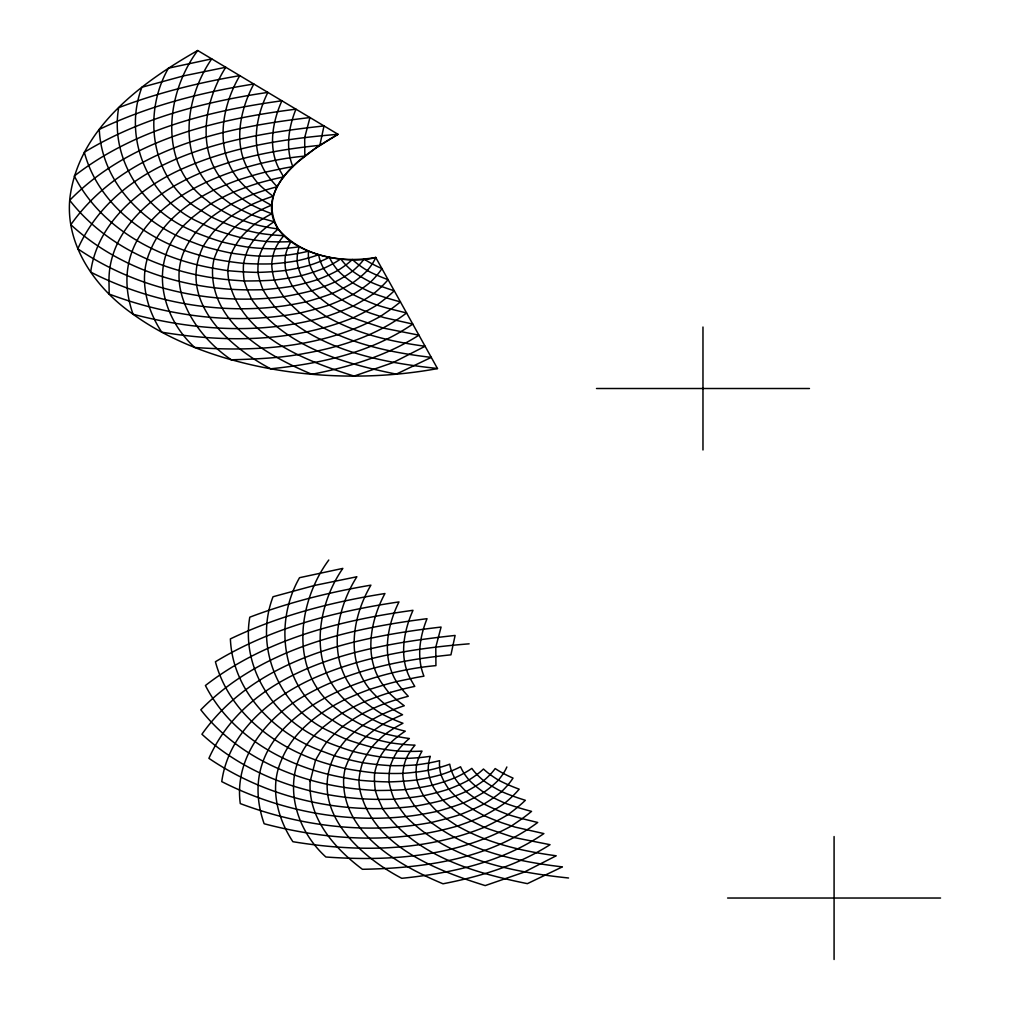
<?xml version="1.0" encoding="UTF-8"?>
<svg xmlns="http://www.w3.org/2000/svg" width="1010" height="1010" viewBox="0 0 1010 1010"><rect width="100%" height="100%" fill="white"/><g stroke="black" fill="none" stroke-linecap="round" stroke-linejoin="round"><path stroke-width="1.5" d="M197.695 50.5C165.286 94.258 157.989 164.807 206.545 200.132A266.678 153.962 0 0 0 210.926 203.755A257.361 148.584 0 0 0 221.304 210.244A209.726 121.086 0 0 0 231.643 215.925A194.867 112.514 0 0 0 243.208 220.559A158.052 91.254 0 0 0 254.533 224.384A148.71 85.863 0 0 0 266.615 227.086A121.187 69.968 0 0 0 278.255 228.992C301.7 256.742 341.393 263.395 375.745 257.474L437.444 368.473C381.187 362.565 320.612 350.52 278.154 310.297A290.072 167.471 0 0 1 274.985 307.217L270.68 301.548A292.37 168.796 0 0 1 268.332 298.228A251.654 145.288 0 0 1 263.004 289.681A254.634 147.018 0 0 1 259.898 280.767A203.755 117.64 0 0 1 257.979 272.397A207.214 119.635 0 0 1 258.156 263.938A165.728 95.685 0 0 1 259.368 256.123A169.743 98.008 0 0 1 262.486 248.447A136.4 78.755 0 0 1 266.438 241.491A141.198 81.52 0 0 1 272.018 234.85A114.736 66.243 0 0 1 278.255 228.98C254.103 186.257 305.639 153.065 338.047 134.305L197.695 50.5C141.375 82.593 78.818 128.358 69.955 197.531C64.754 244.18 94.814 287.092 131.363 313.012C161.221 334.954 195.801 349.738 231.328 359.787C256.149 359.093 281.02 358.083 305.462 353.298C341.355 346.948 377.235 335.206 406.588 312.974L391.034 309.123A254.406 146.879 0 0 1 376.957 305.083A250.253 144.48 0 0 1 364.143 299.818A198.377 114.534 0 0 0 373.738 293.569A202.871 117.135 0 0 0 381.654 286.524A161.777 93.4 0 0 0 388.092 279.669A162.547 93.842 0 0 1 376.945 275.212A130.429 75.308 0 0 1 367.286 270.554A128.295 74.071 0 0 1 359.055 265.062A104.447 60.297 0 0 1 352.338 259.494A100.381 57.949 0 0 1 345.862 264.986A124.192 71.697 0 0 1 337.858 270.415A123.965 71.571 0 0 1 328.515 275.086A155.527 89.789 0 0 1 317.683 279.555A159.428 92.049 0 0 1 313.087 272.208A128.068 73.945 0 0 1 309.906 265.175A129.141 74.563 0 0 1 308.542 257.941A105.128 60.688 0 0 1 308.505 251.149A104.724 60.461 0 0 1 297.584 253.51A129.217 74.601 0 0 1 285.476 255.315A132.449 76.47 0 0 1 272.94 256.035A165.148 95.344 0 0 1 259.381 256.123A169.882 98.084 0 0 1 245.859 255A212.062 122.425 0 0 1 231.492 253.169A218.955 126.414 0 0 1 217.68 250.076A268.205 154.846 0 0 1 205.055 246.756L203.212 246.225A274.707 158.595 0 0 1 193.213 242.476C144.733 225.47 101.581 182.974 99.283 129.394C147.978 106.05 200.662 92.428 253.826 84.019C238.701 112.072 232.123 149.606 252.841 176.662A245.973 142.019 0 0 0 257.904 183.315A213.741 123.397 0 0 0 265.377 190.132A176.99 102.187 0 0 0 273.167 196.23C258.964 248.877 341.961 267.17 375.745 257.474M328.793 560.02C296.385 603.765 289.1 674.327 337.656 709.651A266.678 153.962 0 0 0 342.036 713.262A257.361 148.584 0 0 0 352.402 719.751A209.726 121.086 0 0 0 362.741 725.445A194.867 112.514 0 0 0 374.306 730.078A158.052 91.254 0 0 0 385.643 733.891A148.71 85.863 0 0 0 397.713 736.606A121.187 69.968 0 0 0 409.353 738.499A114.736 66.243 0 0 0 403.141 744.37M390.668 692.342L389.001 692.822A214.297 123.725 0 0 0 376.907 696.913A255.707 147.637 0 0 0 366.074 701.066L364.496 701.697A230.368 133.004 0 0 0 353.349 707.101A266.829 154.05 0 0 0 347.705 710.093L342.036 713.262A257.272 148.533 0 0 0 332.277 720.054L322.543 727.642A277.018 159.934 0 0 0 319.577 730.596C279.265 765.327 289.176 823.706 325.864 856.998C386.994 861.366 451.47 857.326 506.717 828.49A290.337 167.622 0 0 0 511.275 826.104L522.145 818.643A254.04 146.665 0 0 0 531.538 811.383A254.406 146.879 0 0 1 517.436 807.343A203.477 117.476 0 0 1 504.836 803.089A200.043 115.493 0 0 1 493.549 797.748A157.686 91.039 0 0 0 501.629 791.575A161.777 93.4 0 0 0 508.055 784.732A129.558 74.79 0 0 0 513.029 778.091A130.429 75.308 0 0 1 503.346 773.433A106.012 61.206 0 0 1 495.165 768.559A101.884 58.82 0 0 1 490.153 774.569A125.909 72.695 0 0 1 483.613 780.667A128.295 74.071 0 0 0 491.87 786.159A159.782 92.251 0 0 0 501.616 791.575A162.547 93.842 0 0 0 512.752 796.031A203.477 117.476 0 0 0 525.364 800.286A202.871 117.135 0 0 1 517.436 807.331A254.04 146.665 0 0 1 508.055 814.59A249.205 143.874 0 0 1 496.945 820.903A290.337 167.622 0 0 1 492.4 823.302L484.32 827.304A288.039 166.296 0 0 1 479.207 829.26C420.059 851.973 354.661 851.834 292.875 841.696C277.308 818.1 269.38 787.131 281.361 760.353C291.713 734.245 314.741 715.497 338.981 702.657A266.829 154.05 0 0 1 344.612 699.678L358.878 693.529A255.707 147.637 0 0 1 369.71 689.375L384.898 684.717A246.566 142.347 0 0 1 396.337 681.649L415.539 677.634A245.203 141.564 0 0 1 423.935 676.17C416.486 657.51 419.705 636.83 427.041 618.688C346.089 628.99 259.785 649.443 200.813 709.803C238.638 758.371 299.629 783.697 359.737 789.264A258.32 149.139 0 0 0 375.341 790.464A253.813 146.538 0 0 0 391.009 790.287A202.593 116.971 0 0 0 405.49 789.567A199.424 115.14 0 0 0 419.554 787.611A160.805 92.844 0 0 1 416.852 779.935A158.608 91.569 0 0 0 429.603 777.536A126.692 73.149 0 0 0 441.016 774.695A124.886 72.101 0 0 0 451.508 770.895A100.975 58.29 0 0 0 460.56 766.779A103.904 59.981 0 0 0 464.019 773.256A127.475 73.604 0 0 0 468.968 779.935A127.449 73.591 0 0 0 475.622 786.096A158.671 91.607 0 0 0 483.803 792.32A159.782 92.251 0 0 0 493.562 797.736A198.377 114.534 0 0 1 483.967 803.985A196.281 113.322 0 0 1 472.907 809.3A246.97 142.587 0 0 1 460.308 814.552A246.692 142.423 0 0 1 446.483 818.643A287.749 166.132 0 0 1 440.916 820.12L431.156 822.544A289.037 166.877 0 0 1 425.26 823.516C363.272 834.209 298.897 825.637 240.279 803.581C234.042 757.487 266.653 717.062 304.843 695.625C349.346 670.261 400.49 659.972 450.94 654.833L455.106 635.442C364.9 645.188 250.328 666.032 208.906 758.333C264.279 795.981 332.871 812.911 399.442 807.747A250.366 144.556 0 0 0 414.82 806.232A247.93 143.142 0 0 0 429.591 803.392A197.165 113.827 0 0 0 442.923 800.236A196.016 113.17 0 0 0 455.245 795.956A155.527 89.789 0 0 0 466.09 791.486A155.767 89.94 0 0 0 475.622 786.108A124.192 71.697 0 0 0 483.626 780.667A127.449 73.591 0 0 1 476.96 774.506A103.866 59.969 0 0 1 471.834 768.395A100.179 57.835 0 0 1 464.007 773.256A123.965 71.571 0 0 1 454.664 777.915A124.886 72.101 0 0 1 444.185 781.715A128.068 73.945 0 0 1 441.004 774.695A129.141 74.563 0 0 1 439.64 767.461A105.128 60.688 0 0 1 439.602 760.669A104.724 60.461 0 0 1 428.682 763.017A129.217 74.601 0 0 1 416.574 764.835A130.757 75.485 0 0 0 416.133 772.107A162.85 94.018 0 0 0 416.865 779.935A161.461 93.223 0 0 1 403.571 781.197A202.593 116.971 0 0 1 389.09 781.917A203.755 117.64 0 0 0 391.022 790.287A254.634 147.018 0 0 0 394.115 799.2A251.654 145.288 0 0 0 399.442 807.747A292.37 168.796 0 0 0 401.778 811.068L406.083 816.736A290.072 167.471 0 0 0 409.252 819.817C451.71 860.04 512.285 872.084 568.542 877.993M469.145 643.824C415.489 648.155 361.252 656.651 311.85 679.023C269.569 698.491 228.399 732.919 221.758 781.614C281.272 811.914 350.104 824.665 416.373 815.196A289.037 166.877 0 0 0 422.281 814.224A247.93 143.142 0 0 0 437.04 811.383A246.692 142.423 0 0 0 450.864 807.306A196.016 113.17 0 0 0 463.199 803.026A196.281 113.322 0 0 0 474.271 797.698A155.767 89.94 0 0 0 483.803 792.332A157.686 91.039 0 0 0 491.87 786.159A125.909 72.695 0 0 0 498.397 780.073A129.558 74.79 0 0 0 503.371 773.42A105.065 60.663 0 0 0 506.856 766.981M596.493 388.509L809.464 388.509M727.604 898.029L940.562 898.029M231.328 359.787C193.314 334.222 159.706 280.767 191.95 237.817A270.667 156.272 0 0 1 195.624 232.527L200.498 227.338A277.018 159.934 0 0 1 203.464 224.371A240.191 138.673 0 0 1 211.532 217.024A257.272 148.533 0 0 1 221.304 210.232A209.613 121.023 0 0 1 231.101 204.247A230.368 133.004 0 0 1 242.261 198.844A189.047 109.143 0 0 1 253.283 194.198A214.297 123.725 0 0 1 265.39 190.12A177.634 102.553 0 0 1 277.182 186.762A208.022 120.102 0 0 1 271.008 179.767A245.973 142.019 0 0 1 265.946 173.127C250.366 148.52 255.555 117.198 267.865 92.402C203.969 101.821 139.961 118.473 84.322 152.257C98.816 206.267 149.429 242.072 201.407 255.681A268.205 154.846 0 0 0 214.019 259.014A264.229 152.548 0 0 0 229.219 261.565A264.153 152.51 0 0 0 227.805 270.655A258.712 149.366 0 0 0 228.639 279.745C241.226 336.481 304.49 360.557 354.093 376.073L393.054 362.615L425.109 346.266C392.625 341.847 360.014 334.613 330.926 318.971A288.86 166.776 0 0 1 326.318 316.584L319.311 311.901A288.809 166.738 0 0 1 315.385 309.123A248.473 143.458 0 0 1 305.929 301.876A249.596 144.102 0 0 1 298.468 293.872A199.551 115.203 0 0 1 292.445 286.196A201.255 116.188 0 0 1 288.431 278.091A160.805 92.844 0 0 1 285.754 270.415A162.85 94.018 0 0 1 285.009 262.6A130.757 75.485 0 0 1 285.464 255.315A133.08 76.836 0 0 1 287.698 248.144A108.146 62.431 0 0 1 290.956 241.592A110.974 64.072 0 0 1 279.126 241.895A136.565 78.843 0 0 1 266.438 241.478A141.791 81.861 0 0 1 253.914 239.925A175.967 101.593 0 0 1 240.746 237.602A184.022 106.239 0 0 1 228.222 234.105A228.146 131.717 0 0 1 215.269 229.8A240.519 138.862 0 0 1 203.477 224.371A277.258 160.072 0 0 1 198.983 222.124C149.101 199.45 122.134 139.014 141.918 87.239L183.58 75.889L225.76 67.266C203.578 102.288 195.309 153.558 227.098 185.638A255.24 147.359 0 0 0 233.398 192.178A230.166 132.891 0 0 0 242.261 198.844A188.782 108.992 0 0 0 251.275 204.74A170.917 98.677 0 0 0 261.577 209.638A139.948 80.8 0 0 0 271.841 213.729A128.472 74.172 0 0 0 263.08 218.652A158.052 91.254 0 0 1 251.743 214.827A170.917 98.677 0 0 1 241.453 209.928A209.726 121.086 0 0 1 231.113 204.247A230.166 132.891 0 0 1 222.238 197.581A266.678 153.962 0 0 1 217.857 193.97C176.763 160.338 184.186 98.664 211.721 58.883L168.443 68.175C141.274 115.481 151.778 182.381 201.167 210.534A257.361 148.584 0 0 0 211.532 217.024A240.519 138.862 0 0 0 223.336 222.465A194.867 112.514 0 0 0 234.901 227.098A183.378 105.873 0 0 0 228.222 234.105A227.641 131.426 0 0 0 221.985 241.92A218.539 126.174 0 0 0 217.68 250.089A267.928 154.694 0 0 0 214.448 257.853L214.019 259.014A264.153 152.51 0 0 0 212.592 268.117C209.865 323.44 267.663 355.798 311.901 374.281C349.346 367.021 386.527 355.81 418.935 335.168L383.396 328.099L358.411 319.741A290.842 167.912 0 0 1 353.222 317.784L345.054 313.782A288.86 166.776 0 0 1 340.446 311.383A248.511 143.47 0 0 1 329.197 305.045A248.473 143.458 0 0 1 319.753 297.786A198.604 114.66 0 0 1 311.812 290.716A199.551 115.203 0 0 1 305.777 283.04A159.428 92.049 0 0 1 301.169 275.692A156.563 90.395 0 0 0 313.1 272.208A124.886 72.101 0 0 0 323.579 268.407A123.965 71.571 0 0 0 332.909 263.749A103.904 59.981 0 0 1 329.437 257.26A100.975 58.29 0 0 1 320.385 261.375A124.886 72.101 0 0 1 309.906 265.163A126.692 73.149 0 0 1 298.493 268.016A158.608 91.569 0 0 1 285.754 270.415A161.461 93.223 0 0 1 272.46 271.677A202.593 116.971 0 0 1 257.979 272.397A206.709 119.344 0 0 1 243.397 271.841A258.32 149.139 0 0 1 227.793 270.655A264.229 152.548 0 0 1 212.592 268.105C156.828 258.118 100.848 228.007 74.311 176.005C133.661 129.835 208.679 110.835 281.904 100.785C271.942 122.955 267.524 150.338 280.881 172.091A244.799 141.337 0 0 0 283.684 176.889A208.704 120.493 0 0 0 271.008 179.78A246.566 142.347 0 0 0 259.557 182.835L257.904 183.315A214.297 123.725 0 0 0 245.809 187.393A255.707 147.637 0 0 0 234.964 191.546L233.398 192.178A230.368 133.004 0 0 0 222.238 197.581A266.829 154.05 0 0 0 216.607 200.573L210.926 203.755A257.272 148.533 0 0 0 201.167 210.547L191.433 218.122A277.018 159.934 0 0 0 188.466 221.089C148.167 255.808 158.065 314.186 194.766 347.478C255.896 351.846 320.359 347.819 375.619 318.971A290.337 167.622 0 0 0 380.177 316.584L391.034 309.123A254.04 146.665 0 0 0 400.427 301.876A254.406 146.879 0 0 1 386.338 297.824A203.477 117.476 0 0 1 373.725 293.569A200.043 115.493 0 0 1 362.451 288.229A159.782 92.251 0 0 1 352.692 282.813A158.671 91.607 0 0 1 344.511 276.589A127.449 73.591 0 0 1 337.858 270.427A127.475 73.604 0 0 1 332.896 263.749A100.179 57.835 0 0 0 340.749 258.888A103.866 59.969 0 0 0 345.874 264.986A127.449 73.591 0 0 0 352.528 271.147A128.295 74.071 0 0 0 360.759 276.639A159.782 92.251 0 0 0 370.519 282.055A162.547 93.842 0 0 0 381.654 286.512A203.477 117.476 0 0 0 394.253 290.766M834.083 836.545L834.083 959.5M702.973 327.025L702.973 449.98M375.758 257.474A105.065 60.663 0 0 1 372.248 263.9A129.558 74.79 0 0 1 367.286 270.541A125.909 72.695 0 0 1 360.747 276.639A157.686 91.039 0 0 1 352.692 282.813A155.767 89.94 0 0 1 343.147 288.178A198.616 114.673 0 0 0 352.881 294.466A200.043 115.493 0 0 0 364.155 299.806A249.205 143.874 0 0 1 353.045 306.118A246.97 142.587 0 0 1 340.446 311.383A288.039 166.296 0 0 1 335.333 313.34L326.318 316.584A287.749 166.132 0 0 1 320.751 318.062C259.406 334.676 194.021 330.32 133.042 314.249C97.44 211.974 225.647 163.064 304.818 156.108L304.692 137.6L309.969 117.551C223.071 127.714 124.457 148.773 70.826 224.712C118.347 268.319 183.504 289.352 247.349 289.857A253.813 146.538 0 0 0 263.017 289.693A250.366 144.556 0 0 0 278.394 288.166A199.424 115.14 0 0 0 292.458 286.209A197.165 113.827 0 0 0 305.79 283.04M308.542 257.941A102.54 59.199 0 0 0 318.655 254.671A104.333 60.234 0 0 0 320.41 261.375A128.068 73.945 0 0 0 323.579 268.407A127.475 73.604 0 0 0 328.54 275.086A158.671 91.607 0 0 0 334.979 281.954A158.671 91.607 0 0 0 343.16 288.178A196.281 113.322 0 0 1 332.088 293.493A196.016 113.17 0 0 1 319.753 297.773A246.692 142.423 0 0 1 305.929 301.864A247.93 143.142 0 0 1 291.17 304.704A289.037 166.877 0 0 1 285.274 305.689C219.006 315.158 150.162 302.394 90.66 272.094C97.301 223.399 138.458 188.971 180.752 169.503C230.154 147.144 284.391 138.635 338.047 134.305L315.789 148.041L298.468 161.423C287.711 170.98 277.599 182.267 273.167 196.243A155.565 89.814 0 0 0 262.297 200.106A189.047 109.143 0 0 0 251.288 204.74A170.778 98.601 0 0 0 241.453 209.941A209.613 121.023 0 0 0 231.643 215.925A194.438 112.261 0 0 0 223.349 222.465A240.191 138.673 0 0 0 215.269 229.813A227.641 131.426 0 0 0 209.032 237.628A228.146 131.717 0 0 0 221.973 241.92A218.955 126.414 0 0 0 235.797 245.013A175.437 101.29 0 0 1 240.733 237.602M437.519 368.599A277.548 160.237 0 0 1 231.378 359.724M394.266 290.779A202.871 117.135 0 0 1 386.338 297.824A254.04 146.665 0 0 1 376.945 305.07A249.205 143.874 0 0 1 365.847 311.396A290.337 167.622 0 0 1 361.29 313.782L353.222 317.784A288.039 166.296 0 0 1 348.109 319.741C288.961 342.453 223.564 342.314 161.764 332.189C146.197 308.593 138.282 277.611 150.263 250.833C160.603 224.725 183.643 205.977 207.883 193.15A266.829 154.05 0 0 1 213.514 190.158L227.78 184.009A255.707 147.637 0 0 1 238.612 179.856L253.8 175.197A246.566 142.347 0 0 1 265.239 172.142L284.429 168.127A245.203 141.564 0 0 1 292.837 166.65C285.375 147.99 288.607 127.323 295.943 109.168C214.991 119.47 128.687 139.935 69.715 200.296C107.527 248.851 168.518 274.177 228.639 279.745A258.32 149.139 0 0 0 244.243 280.944A253.813 146.538 0 0 0 259.911 280.78A202.593 116.971 0 0 0 274.392 280.06A199.424 115.14 0 0 0 288.443 278.091A158.608 91.569 0 0 0 301.182 275.692A160.805 92.844 0 0 1 298.493 268.016M317.683 279.568A158.671 91.607 0 0 0 324.147 286.436A198.604 114.66 0 0 0 332.101 293.493A198.616 114.673 0 0 0 341.809 299.781A248.511 143.47 0 0 0 353.058 306.118A250.253 144.48 0 0 0 365.86 311.396A290.842 167.912 0 0 0 371.049 313.352L383.926 317.569L412.762 324.071C371.036 352.73 320.271 363.739 270.667 368.789C230.368 347.692 181.661 304.54 199.98 254.002A267.928 154.694 0 0 1 203.212 246.225L205.346 242.905A270.667 156.272 0 0 1 209.019 237.615A274.707 158.595 0 0 1 199.02 233.878L195.624 232.527A277.258 160.072 0 0 1 191.143 230.28C144.266 209.916 109.699 159.782 118.675 107.666C157.812 92.806 198.553 82.631 239.799 75.649C221.253 107.174 214.12 150.844 239.496 180.84A255.24 147.359 0 0 0 245.796 187.393A213.741 123.397 0 0 0 253.283 194.21A188.782 108.992 0 0 0 262.297 200.106A155.275 89.65 0 0 0 271.45 205.232M317.695 279.568A156.563 90.395 0 0 1 305.777 283.04M272.46 271.69A203.755 117.64 0 0 0 274.392 280.048A201.255 116.188 0 0 0 278.394 288.166A251.654 145.288 0 0 0 283.722 296.713A249.596 144.102 0 0 0 291.183 304.704A290.072 167.471 0 0 0 294.339 307.785L300.058 313.024A288.809 166.738 0 0 0 303.985 315.789C341.052 342.226 386.817 352.162 431.27 357.376L396.273 374.129C344.347 363.6 286.903 347.377 253.977 302.634A292.37 168.796 0 0 1 251.641 299.314L247.349 289.857A254.634 147.018 0 0 1 244.231 280.944A258.712 149.366 0 0 1 243.397 271.841A207.214 119.635 0 0 1 243.574 263.395M298.505 268.016A129.141 74.563 0 0 1 297.129 260.782A130.757 75.485 0 0 1 297.571 253.51A106.34 61.395 0 0 1 299.212 246.781A107.502 62.064 0 0 1 287.711 248.132A132.449 76.47 0 0 1 275.175 248.851A136.565 78.843 0 0 1 262.486 248.447A169.882 98.084 0 0 1 248.965 247.324A175.967 101.593 0 0 1 235.797 245.001M308.555 257.954A126.692 73.149 0 0 1 297.129 260.782M297.142 260.795A129.217 74.601 0 0 1 285.022 262.587A161.461 93.223 0 0 1 271.728 263.863A165.148 95.344 0 0 1 258.169 263.938M272.473 271.677A162.85 94.018 0 0 1 271.715 263.863A165.728 95.685 0 0 1 272.927 256.048M258.169 263.951A206.709 119.344 0 0 1 243.587 263.383A212.062 122.425 0 0 1 229.219 261.552A211.948 122.361 0 0 1 231.479 253.169A218.539 126.174 0 0 1 235.784 245.001M243.599 263.395A211.948 122.361 0 0 1 245.847 255A169.743 98.008 0 0 1 248.952 247.324A175.437 101.29 0 0 1 253.901 239.925A141.198 81.52 0 0 1 259.494 233.297A147.99 85.446 0 0 1 266.615 227.073M272.952 256.048A133.08 76.836 0 0 1 275.162 248.864A136.4 78.755 0 0 1 279.113 241.895A110.81 63.971 0 0 1 283.911 235.646A115.38 66.622 0 0 1 272.031 234.85A141.791 81.861 0 0 1 259.494 233.297A148.71 85.863 0 0 1 247.425 230.596A184.022 106.239 0 0 1 234.901 227.086A194.438 112.261 0 0 1 243.195 220.559A157.535 90.951 0 0 1 251.743 214.827A170.778 98.601 0 0 1 261.577 209.625A139.784 80.699 0 0 1 271.45 205.232M240.746 237.615A183.378 105.873 0 0 1 247.412 230.596A147.99 85.446 0 0 1 254.533 224.371A157.535 90.951 0 0 1 263.067 218.64A129.04 74.5 0 0 0 274.177 221.67A120.405 69.513 0 0 0 266.627 227.086M390.668 692.355A246.566 142.347 0 0 1 402.106 689.287A208.704 120.493 0 0 1 414.782 686.396A244.799 141.337 0 0 1 411.979 681.611C398.622 659.846 403.053 632.462 413.002 610.305C339.789 620.342 264.759 639.355 205.421 685.512C231.946 737.527 287.926 767.625 343.69 777.624A264.229 152.548 0 0 0 358.891 780.174A258.32 149.139 0 0 0 374.508 781.361A206.709 119.344 0 0 0 389.09 781.917A207.214 119.635 0 0 1 389.267 773.458A165.728 95.685 0 0 1 390.466 765.643A169.743 98.008 0 0 1 393.584 757.967A136.4 78.755 0 0 1 397.536 750.998A141.198 81.52 0 0 1 403.116 744.37A115.38 66.622 0 0 0 415.022 745.165A110.81 63.971 0 0 0 410.237 751.415A136.4 78.755 0 0 0 406.285 758.371A133.08 76.836 0 0 0 404.05 765.555A165.728 95.685 0 0 0 402.838 773.382A162.85 94.018 0 0 0 403.571 781.197A203.755 117.64 0 0 0 405.49 789.567A201.255 116.188 0 0 0 409.505 797.673A251.654 145.288 0 0 0 414.832 806.22A249.596 144.102 0 0 0 422.281 814.224A290.072 167.471 0 0 0 425.437 817.305L431.156 822.544A288.809 166.738 0 0 0 435.083 825.309C472.15 851.733 517.915 861.669 562.381 866.883L527.384 883.649C475.445 873.107 418.014 856.897 385.075 812.154A292.37 168.796 0 0 1 382.74 808.833L378.447 799.377A254.634 147.018 0 0 1 375.329 790.464A258.712 149.366 0 0 1 374.495 781.361A207.214 119.635 0 0 1 374.685 772.903A211.948 122.361 0 0 1 376.945 764.519A169.743 98.008 0 0 1 380.063 756.843A175.437 101.29 0 0 1 384.999 749.445A141.198 81.52 0 0 1 390.592 742.804A147.99 85.446 0 0 1 397.713 736.593A120.405 69.513 0 0 1 405.275 731.177A129.04 74.5 0 0 1 394.178 728.159A158.052 91.254 0 0 1 382.853 724.334A170.917 98.677 0 0 1 372.551 719.448A209.726 121.086 0 0 1 362.211 713.754A230.166 132.891 0 0 1 353.349 707.101A266.678 153.962 0 0 1 348.955 703.478C307.861 669.857 315.297 608.184 342.832 568.39L299.541 577.695C272.372 625.001 282.888 691.9 332.265 720.054A257.361 148.584 0 0 0 342.642 726.543A240.519 138.862 0 0 0 354.434 731.985A194.867 112.514 0 0 0 365.999 736.618A184.022 106.239 0 0 0 378.523 740.115A148.71 85.863 0 0 0 390.592 742.817A141.791 81.861 0 0 0 403.129 744.37M376.957 764.519A212.062 122.425 0 0 1 362.603 762.689A218.955 126.414 0 0 1 348.778 759.596A268.205 154.846 0 0 1 336.166 756.263L334.323 755.745A274.707 158.595 0 0 1 324.311 751.995C275.844 734.99 232.679 692.494 230.381 638.901C279.076 615.557 331.76 601.947 384.936 593.539C369.812 621.579 363.221 659.126 383.939 686.181A245.973 142.019 0 0 0 389.001 692.822A213.741 123.397 0 0 0 396.488 699.64A176.99 102.187 0 0 0 404.265 705.75A155.565 89.814 0 0 0 393.408 709.613A189.047 109.143 0 0 0 382.386 714.259A170.778 98.601 0 0 0 372.551 719.448A209.613 121.023 0 0 0 362.754 725.445A194.438 112.261 0 0 0 354.447 731.985A240.191 138.673 0 0 0 346.38 739.32A227.641 131.426 0 0 0 340.13 747.135A270.667 156.272 0 0 0 336.444 752.425L334.323 755.745A267.928 154.694 0 0 0 331.091 763.522C312.759 814.047 361.479 857.212 401.765 878.309C451.369 873.246 502.147 862.25 543.872 833.591L515.024 827.076L502.147 822.86A290.842 167.912 0 0 1 496.958 820.903A250.253 144.48 0 0 1 484.144 815.651A248.511 143.47 0 0 1 472.907 809.3A198.616 114.673 0 0 1 463.186 803.013A198.604 114.66 0 0 1 455.245 795.956A158.671 91.607 0 0 1 448.793 789.075A159.428 92.049 0 0 1 444.185 781.727M376.957 764.519A169.882 98.084 0 0 0 390.479 765.643A165.148 95.344 0 0 0 404.038 765.567A132.449 76.47 0 0 0 416.574 764.848M416.587 764.835A133.08 76.836 0 0 1 418.797 757.651A108.146 62.431 0 0 1 422.054 751.112A110.974 64.072 0 0 1 410.224 751.402A136.565 78.843 0 0 1 397.549 750.998A141.791 81.861 0 0 1 385.012 749.445A175.967 101.593 0 0 1 371.844 747.122A184.022 106.239 0 0 1 359.333 743.612A228.146 131.717 0 0 1 346.367 739.32A240.519 138.862 0 0 1 334.575 733.879A277.258 160.072 0 0 1 330.081 731.644C280.199 708.957 253.232 648.534 273.016 596.746L314.678 585.409L356.858 576.773C334.689 611.808 326.407 663.078 358.197 695.145A255.24 147.359 0 0 0 364.496 701.697A230.166 132.891 0 0 0 373.359 708.364A188.782 108.992 0 0 0 382.373 714.259A170.917 98.677 0 0 0 392.675 719.145A139.948 80.8 0 0 0 402.94 723.248A128.472 74.172 0 0 0 394.19 728.172A157.535 90.951 0 0 0 385.643 733.891A147.99 85.446 0 0 0 378.523 740.115A183.378 105.873 0 0 0 371.844 747.122A175.437 101.29 0 0 0 366.908 754.52A218.539 126.174 0 0 0 362.603 762.689A211.948 122.361 0 0 0 360.33 771.072A264.153 152.51 0 0 0 358.903 780.174A258.712 149.366 0 0 0 359.737 789.264C372.337 846.001 435.588 870.064 485.204 885.593L524.165 872.135L556.207 855.786C523.736 851.367 491.112 844.133 462.037 828.49A288.86 166.776 0 0 1 457.429 826.092L450.409 821.42A288.809 166.738 0 0 1 446.483 818.643A248.473 143.458 0 0 1 437.027 811.383A249.596 144.102 0 0 1 429.578 803.392A199.551 115.203 0 0 1 423.543 795.716A201.255 116.188 0 0 1 419.541 787.611A158.608 91.569 0 0 0 432.293 785.199A159.428 92.049 0 0 0 436.901 792.547A199.551 115.203 0 0 0 442.923 800.223A198.604 114.66 0 0 0 450.877 807.293A248.473 143.458 0 0 0 460.32 814.552A248.511 143.47 0 0 0 471.556 820.89A288.86 166.776 0 0 0 476.165 823.289L484.32 827.304A290.842 167.912 0 0 0 489.522 829.26L514.494 837.606L550.033 844.688C517.625 865.317 480.457 876.528 442.999 883.788C398.761 865.317 340.989 832.96 343.69 777.624A264.153 152.51 0 0 1 345.117 768.534L345.546 767.373A267.928 154.694 0 0 1 348.778 759.596A218.539 126.174 0 0 1 353.071 751.427A227.641 131.426 0 0 1 359.32 743.625A183.378 105.873 0 0 1 365.999 736.606A194.438 112.261 0 0 1 374.306 730.066A157.535 90.951 0 0 1 382.841 724.334A170.778 98.601 0 0 1 392.675 719.145A139.784 80.699 0 0 1 402.548 714.739A155.275 89.65 0 0 1 393.408 709.613A188.782 108.992 0 0 1 384.393 703.717A213.741 123.397 0 0 1 376.907 696.9A255.24 147.359 0 0 1 370.607 690.36C345.218 660.363 352.351 616.693 370.897 585.156C329.651 592.138 288.923 602.326 249.773 617.186C240.809 669.302 275.364 719.436 322.253 739.787A277.258 160.072 0 0 0 326.735 742.034L330.118 743.385A274.707 158.595 0 0 0 340.117 747.135A228.146 131.717 0 0 0 353.071 751.44A218.955 126.414 0 0 0 366.895 754.533A175.967 101.593 0 0 0 380.063 756.856A169.882 98.084 0 0 0 393.584 757.967A136.565 78.843 0 0 0 406.272 758.384A132.449 76.47 0 0 0 418.809 757.664A107.502 62.064 0 0 0 430.323 756.301A106.34 61.395 0 0 0 428.695 763.03A130.757 75.485 0 0 0 428.24 770.302A129.141 74.563 0 0 0 429.603 777.536A160.805 92.844 0 0 0 432.293 785.199M444.198 781.727A156.563 90.395 0 0 1 432.28 785.199M310.158 781.487C307.898 818.39 334.739 848.564 362.426 869.294C423.076 868.196 487.653 859.535 537.699 822.481L522.145 818.643A254.406 146.879 0 0 1 508.055 814.59A250.253 144.48 0 0 1 495.253 809.326A200.043 115.493 0 0 1 483.967 803.985A198.616 114.673 0 0 1 474.258 797.698A158.671 91.607 0 0 1 466.077 791.474A158.671 91.607 0 0 1 459.626 784.606A123.965 71.571 0 0 0 468.968 779.935A124.192 71.697 0 0 0 476.973 774.506A100.381 57.949 0 0 0 483.462 769.014A104.447 60.297 0 0 0 490.166 774.569A128.295 74.071 0 0 0 498.397 780.061A130.429 75.308 0 0 0 508.055 784.719A162.547 93.842 0 0 0 519.191 789.176A161.777 93.4 0 0 1 512.739 796.031A202.871 117.135 0 0 1 504.836 803.076A198.377 114.534 0 0 1 495.253 809.326A249.205 143.874 0 0 1 484.144 815.638A246.97 142.587 0 0 1 471.544 820.89A288.039 166.296 0 0 1 466.431 822.847L457.429 826.092A287.749 166.132 0 0 1 451.849 827.581C390.504 844.183 325.119 839.828 264.14 823.756C228.55 721.481 356.745 672.584 435.929 665.628L435.79 647.12L441.08 627.058C354.169 637.222 255.555 658.293 201.924 734.232C249.445 777.839 314.615 798.872 378.447 799.377A253.813 146.538 0 0 0 394.115 799.2A250.366 144.556 0 0 0 409.492 797.685A199.424 115.14 0 0 0 423.556 795.716A197.165 113.827 0 0 0 436.888 792.56A156.563 90.395 0 0 0 448.806 789.088A155.527 89.789 0 0 0 459.638 784.606A127.475 73.604 0 0 1 454.664 777.927A128.068 73.945 0 0 1 451.495 770.895A104.333 60.234 0 0 1 449.74 764.179A102.54 59.199 0 0 1 439.653 767.448A126.692 73.149 0 0 1 428.227 770.302A129.217 74.601 0 0 1 416.12 772.107A161.461 93.223 0 0 1 402.826 773.37A165.148 95.344 0 0 1 389.267 773.458A206.709 119.344 0 0 1 374.685 772.903A212.062 122.425 0 0 1 360.33 771.072A264.229 152.548 0 0 1 345.13 768.522A268.205 154.846 0 0 1 332.505 765.201C280.54 751.591 229.914 715.787 215.42 661.765C271.071 627.993 335.067 611.34 398.963 601.922C386.653 626.718 381.464 658.04 397.044 682.646A245.973 142.019 0 0 0 402.106 689.287A208.022 120.102 0 0 0 408.28 696.281A177.634 102.553 0 0 0 396.488 699.64A214.297 123.725 0 0 0 384.393 703.717A189.047 109.143 0 0 0 373.372 708.364A230.368 133.004 0 0 0 362.211 713.767A209.613 121.023 0 0 0 352.414 719.751A257.272 148.533 0 0 0 342.642 726.543A240.191 138.673 0 0 0 334.575 733.891A277.018 159.934 0 0 0 331.608 736.845L326.735 742.034A270.667 156.272 0 0 0 323.048 747.324L315.562 760.063L310.158 781.487M108.979 280.54L109.181 294.061C167.799 316.13 232.161 324.69 294.15 314.009A289.037 166.877 0 0 0 300.058 313.024L309.805 310.613A287.749 166.132 0 0 0 315.385 309.123A246.692 142.423 0 0 0 329.209 305.045A246.97 142.587 0 0 0 341.809 299.793A196.281 113.322 0 0 0 352.881 294.478A198.377 114.534 0 0 0 362.464 288.229A157.686 91.039 0 0 0 370.519 282.068A161.777 93.4 0 0 0 376.957 275.212A129.558 74.79 0 0 0 381.919 268.572A130.429 75.308 0 0 1 372.248 263.913A106.012 61.206 0 0 1 364.067 259.04A101.884 58.82 0 0 1 359.055 265.062A125.909 72.695 0 0 1 352.515 271.147A124.192 71.697 0 0 1 344.511 276.589A155.767 89.94 0 0 1 334.966 281.954A155.527 89.789 0 0 1 324.134 286.436A196.016 113.17 0 0 1 311.812 290.716A197.165 113.827 0 0 1 298.48 293.872A247.93 143.142 0 0 1 283.722 296.7A250.366 144.556 0 0 1 268.332 298.228C201.773 303.404 133.168 286.461 77.808 248.814C119.23 156.525 233.802 135.668 324.008 125.934L319.829 145.314C271.892 150.301 223.286 159.567 180.424 182.557C143.773 201.748 108.714 236.58 108.979 280.54"/></g></svg>
